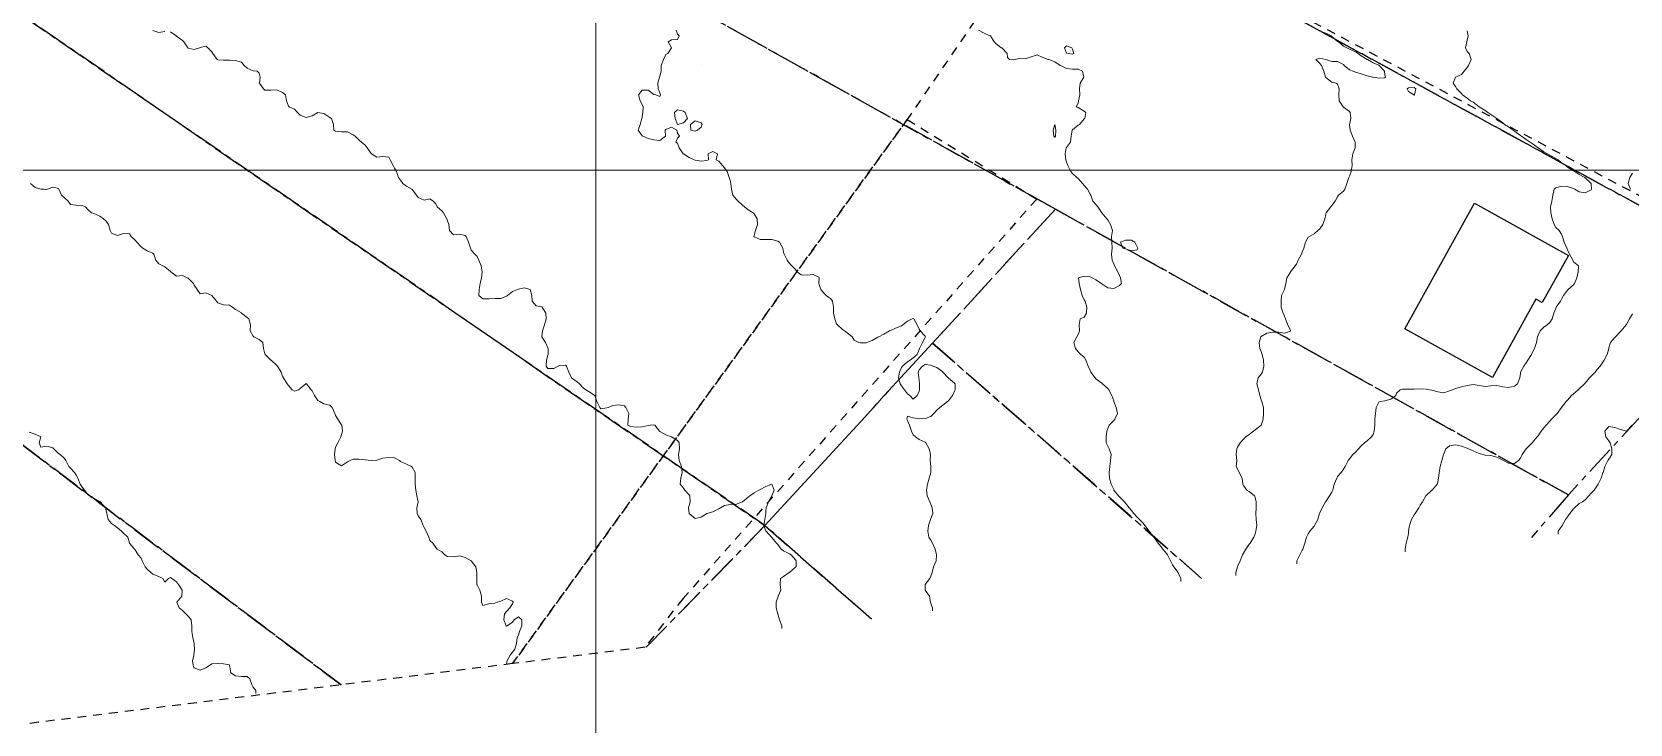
# Model space of a CAD drawing. Header units: centimetres. Extents: x 0 to 642158, y -847 to 649707.
# Drawn here: x 617119 to 617254.6, y 619840.4 to 619899.1 of the extents above; entities that cross this region are included whole.
import ezdxf

# ---------------------------------------------------------------- set-up
doc = ezdxf.new("R2010")
doc.units = ezdxf.units.CM
doc.header["$MEASUREMENT"] = 0
doc.linetypes.add('CENTERX2', pattern=[4, 2.5, -0.5, 0.5, -0.5])
doc.linetypes.add('JIS_02_0.7', pattern=[1.35, 0.75, -0.6])
for name, color, linetype, lineweight in [('MEV_grille', 254, 'Continuous', 9), ('WAL_parcellaire agricole', 7, 'JIS_02_0.7', 25), ('WAL_topographie 0.5', 253, 'Continuous', 20)]:
    doc.layers.add(name, color=color, linetype=linetype, lineweight=lineweight)
doc.layers.add('SPW_batiments', color=7, linetype='Continuous')
doc.layers.add('SPW_parcellaire cadastral', color=7, linetype='CENTERX2', lineweight=25, true_color=0xff0542)

# ---------------------------------------------------------------- blocks, each defined once
blk = doc.blocks.new('*U114')
at = {"layer": 'MEV_grille', "transparency": 33554687}
blk.add_lwpolyline([(-1338.46, 0), (1338.46, 0)], dxfattribs=at)
blk = doc.blocks.new('*U115')
at = {"layer": 'MEV_grille', "color": 0, "linetype": 'ByBlock', "lineweight": -2, "transparency": 16777216}
blk.add_blockref('*U114', (0, -2500), dxfattribs=at)
blk = doc.blocks.new('*U112')
at = {"layer": 'MEV_grille', "transparency": 33554687}
blk.add_lwpolyline([(0, 1825.48), (0, -1825.48)], dxfattribs=at)
blk = doc.blocks.new('*U113')
at = {"layer": 'MEV_grille', "color": 0, "linetype": 'ByBlock', "lineweight": -2, "transparency": 16777216}
blk.add_blockref('*U112', (1800, 0), dxfattribs=at)

msp = doc.modelspace()

# ---------------------------------------------------------------- linework, layer by layer
at = {"layer": 'SPW_batiments'}
msp.add_lwpolyline([(617249.34, 619880.13), (617247.09, 619876.16), (617246.56, 619876.44), (617242.89, 619869.79), (617235.46, 619873.91), (617241.36, 619884.56), (617249.34, 619880.13)], dxfattribs=at)
at = {"layer": 'SPW_parcellaire cadastral'}
for points in [[(617266.43, 619878.33), (617249.32, 619859.83), (617205.81, 619884.06), (617041.67, 619975.48), (617064.11, 619991.02), (617191.28, 619919.35), (617222.54, 619902.29), (617266.43, 619878.33)], [(617025.72, 619963.96), (617041.67, 619975.48), (617205.81, 619884.06), (617195.38, 619872.7), (617181.17, 619857.23), (617025.72, 619963.96)], [(617006.22, 619948.3), (617025.72, 619963.96), (617181.17, 619857.23), (617171.1, 619846.93)], [(617063.57, 619833.64), (616969.53, 619923.26), (616973.86, 619925.24), (617006.22, 619948.3), (617145.21, 619843.73)], [(617145.21, 619843.73), (617006.22, 619948.3)], [(617266.43, 619878.33), (617222.54, 619902.29), (617261.8, 619947.7), (617307.47, 619922.66), (617266.43, 619878.33)], [(617218.21, 619852.76), (617195.38, 619872.7), (617205.81, 619884.06)], [(617205.81, 619884.06), (617249.32, 619859.83), (617246.19, 619856.22)], [(617190.21, 619849.3), (617181.17, 619857.23), (617195.38, 619872.7)], [(617195.38, 619872.7), (617218.21, 619852.76)], [(617171.1, 619846.93), (617181.17, 619857.23), (617190.21, 619849.3)]]:
    msp.add_lwpolyline(points, dxfattribs=at)
at = {"layer": 'WAL_parcellaire agricole'}
for points in [[(616834.39, 619862.14), (616901.11, 619894.2), (616963.61, 619923.83), (616998.73, 619944.28), (617044.54, 619975.16), (617078.6, 619997.78), (617129.24, 620024.45), (617150.6, 620035.19), (617167, 620042.47), (617183.64, 620049.25), (617195.97, 620052.59), (617205.63, 620054.26), (617214.47, 620054.92), (617225.8, 620055.09), (617244.63, 620054.09), (617264.8, 620051.76), (617279.27, 620048.93), (617287.57, 620047.03), (617298.3, 620043.93), (617316.3, 620037.27), (617206.59, 619911.12), (617193.23, 619891.65), (617159.76, 619845.53), (616438.34, 619756.31)], [(617308.38, 619922.34), (617298.08, 619910.54), (617271.68, 619882.18), (617267.69, 619878.63), (617206.59, 619911.12), (617316.3, 620037.27), (617318.97, 620036.1), (617325.77, 620032.94), (617332.37, 620029.34), (617301.97, 619993.44), (617278.58, 619966.62), (617261.58, 619947.13), (617308.38, 619922.34)], [(617159.76, 619845.53), (617193.23, 619891.65), (617204.22, 619884.92), (617174.22, 619851.06), (617171, 619846.92), (617159.76, 619845.53)]]:
    msp.add_lwpolyline(points, dxfattribs=at)
at = {"layer": 'WAL_topographie 0.5'}
for points in [[(617129.25, 619899.2), (617129.75, 619899.05), (617130.25, 619899.12)], [(617130.75, 619899.1), (617131.22, 619898.75), (617131.25, 619898.72), (617131.75, 619898.35), (617131.86, 619898.25), (617132.22, 619897.75), (617132.25, 619897.7), (617132.75, 619897.6), (617133.19, 619897.75), (617133.25, 619897.77), (617133.75, 619897.88), (617133.91, 619897.75), (617134.25, 619897.39), (617134.34, 619897.25), (617134.71, 619896.75), (617134.75, 619896.72), (617135.25, 619896.7), (617135.75, 619896.7), (617136.25, 619896.66), (617136.75, 619896.51), (617137, 619896.25), (617137.25, 619896.01), (617137.75, 619895.78), (617138.08, 619895.75), (617138.25, 619895.58), (617138.35, 619895.25), (617138.3, 619894.75), (617138.63, 619894.25), (617138.75, 619894.16), (617139.25, 619894.16), (617139.75, 619894.18), (617140.25, 619893.94), (617140.49, 619893.75), (617140.58, 619893.25), (617140.75, 619892.79), (617140.8, 619892.75), (617141.25, 619892.55), (617141.52, 619892.25), (617141.75, 619892.04), (617142.25, 619891.84), (617142.75, 619891.97), (617143.25, 619892.25), (617143.25, 619892.25), (617143.25, 619892.25), (617143.75, 619892.16), (617144.25, 619891.82), (617144.4, 619891.75), (617144.56, 619891.25), (617144.61, 619890.75), (617144.75, 619890.68), (617145.25, 619890.62), (617145.75, 619890.61), (617146.25, 619890.37), (617146.4, 619890.25), (617146.75, 619889.92), (617146.95, 619889.75), (617147.25, 619889.48), (617147.42, 619889.25), (617147.75, 619888.77), (617147.78, 619888.75), (617148.25, 619888.46), (617148.75, 619888.52), (617149.25, 619888.48), (617149.37, 619888.25), (617149.63, 619887.75), (617149.75, 619887.53), (617149.92, 619887.25), (617150.07, 619886.75), (617150.25, 619886.52), (617150.45, 619886.25), (617150.75, 619886), (617151.22, 619885.75), (617151.25, 619885.73), (617151.61, 619885.25), (617151.75, 619885.04), (617152.25, 619884.82), (617152.75, 619884.93), (617153.03, 619884.75), (617153.25, 619884.5), (617153.36, 619884.25), (617153.75, 619883.91), (617153.89, 619883.75), (617154.19, 619883.25), (617154.25, 619883.06), (617154.35, 619882.75), (617154.42, 619882.25), (617154.75, 619881.89), (617155.25, 619881.95), (617155.75, 619881.83), (617155.83, 619881.75), (617156.03, 619881.25), (617156.18, 619880.75), (617156.25, 619880.58), (617156.56, 619880.25), (617156.75, 619880.04), (617156.9, 619879.75), (617157.1, 619879.25), (617157.18, 619878.75), (617157.13, 619878.25), (617157, 619877.75), (617156.92, 619877.25), (617156.9, 619876.75), (617157.25, 619876.47), (617157.75, 619876.46), (617158.25, 619876.49), (617158.75, 619876.5), (617159.25, 619876.69), (617159.32, 619876.75), (617159.75, 619877.09), (617160.17, 619877.25), (617160.25, 619877.28), (617160.75, 619877.4), (617161.25, 619877.25), (617161.25, 619877.25), (617161.39, 619876.75), (617161.43, 619876.25), (617161.75, 619875.88), (617162.25, 619875.78), (617162.27, 619875.75), (617162.58, 619875.25), (617162.62, 619874.75), (617162.48, 619874.25), (617162.31, 619873.75), (617162.25, 619873.25), (617162.54, 619872.75), (617162.75, 619872.31), (617162.77, 619872.25), (617162.78, 619871.75), (617162.75, 619871.69), (617162.63, 619871.25), (617162.62, 619870.75), (617162.75, 619870.55), (617163.25, 619870.56), (617163.63, 619870.75), (617163.75, 619870.81), (617164.25, 619870.83), (617164.34, 619870.75), (617164.54, 619870.25), (617164.75, 619869.75), (617164.75, 619869.75), (617165.25, 619869.42), (617165.43, 619869.25), (617165.75, 619868.92), (617165.97, 619868.75), (617166.25, 619868.57), (617166.75, 619868.25), (617166.75, 619868.25), (617166.91, 619867.75), (617167.15, 619867.25), (617167.25, 619867.14), (617167.75, 619867.21), (617167.86, 619867.25), (617168.25, 619867.43), (617168.75, 619867.47), (617169.25, 619867.39), (617169.38, 619867.25), (617169.61, 619866.75), (617169.56, 619866.25), (617169.53, 619865.75), (617169.75, 619865.64), (617170.25, 619865.58), (617170.75, 619865.6), (617171.25, 619865.73), (617171.45, 619865.75), (617171.75, 619865.79), (617171.83, 619865.75), (617172.23, 619865.25), (617172.25, 619865.22), (617172.75, 619864.93), (617173.25, 619864.75), (617173.25, 619864.75), (617173.75, 619864.46), (617173.89, 619864.25), (617173.92, 619863.75), (617173.83, 619863.25), (617173.89, 619862.75), (617174.08, 619862.25), (617174.14, 619861.75), (617174.03, 619861.25), (617173.97, 619860.75), (617174.25, 619860.4), (617174.38, 619860.25), (617174.75, 619859.83), (617174.8, 619859.75), (617174.82, 619859.25), (617174.75, 619858.94), (617174.69, 619858.75), (617174.75, 619858.25), (617174.75, 619858.25), (617175.25, 619857.85), (617175.75, 619857.96), (617176.25, 619858.25), (617176.25, 619858.25), (617176.75, 619858.4), (617177.25, 619858.65), (617177.41, 619858.75), (617177.75, 619858.93), (617178.25, 619859.02), (617178.75, 619859.04), (617179.23, 619859.25), (617179.25, 619859.26), (617179.75, 619859.65), (617179.88, 619859.75), (617180.25, 619860.02), (617180.64, 619860.25), (617180.75, 619860.3), (617181.25, 619860.54), (617181.75, 619860.75), (617181.75, 619860.75), (617181.75, 619860.75), (617181.94, 619860.25), (617181.76, 619859.75), (617181.75, 619859.74), (617181.48, 619859.25), (617181.28, 619858.75), (617181.25, 619858.47), (617181.23, 619858.25), (617181.17, 619857.75), (617181.06, 619857.25), (617181.25, 619856.77), (617181.26, 619856.75), (617181.73, 619856.25), (617181.75, 619856.23), (617182.15, 619855.75), (617182.25, 619855.63), (617182.55, 619855.25), (617182.75, 619855.1), (617183.25, 619854.83), (617183.38, 619854.75), (617183.75, 619854.33), (617183.82, 619854.25), (617183.81, 619853.75), (617183.75, 619853.7), (617183.25, 619853.27), (617183.22, 619853.25), (617182.75, 619852.92), (617182.49, 619852.75), (617182.45, 619852.25), (617182.52, 619851.75), (617182.28, 619851.25), (617182.25, 619851.17), (617182.11, 619850.75), (617182.12, 619850.25), (617182.25, 619849.75), (617182.25, 619849.75), (617182.4, 619849.25), (617182.6, 619848.75), (617182.6, 619848.5)], [(617173.65, 619899.25), (617173.75, 619898.9), (617173.89, 619898.75), (617173.75, 619898.45), (617173.25, 619898.42), (617172.96, 619898.25), (617173.25, 619897.75), (617173.25, 619897.75), (617173.25, 619897.75), (617172.92, 619897.25), (617172.75, 619897.16), (617172.55, 619896.75), (617172.36, 619896.25), (617172.36, 619895.75), (617172.25, 619895.35), (617172.23, 619895.25), (617172.08, 619894.75), (617172.12, 619894.25), (617172.25, 619893.92), (617172.32, 619893.75), (617172.25, 619893.61), (617171.92, 619893.75), (617171.75, 619893.79), (617171.25, 619894.16), (617170.75, 619894.15), (617170.45, 619893.75), (617170.58, 619893.25), (617170.75, 619892.94), (617170.85, 619892.75), (617170.82, 619892.25), (617170.75, 619891.88), (617170.73, 619891.75), (617170.57, 619891.25), (617170.41, 619890.75), (617170.75, 619890.29), (617170.8, 619890.25), (617171.25, 619890.06), (617171.75, 619889.95), (617172.25, 619889.87), (617172.72, 619890.25), (617172.69, 619890.75), (617172.75, 619890.81), (617173.25, 619891.02), (617173.68, 619890.75), (617173.75, 619890.5), (617173.92, 619890.25), (617173.75, 619890.08), (617173.62, 619889.75), (617173.75, 619889.65), (617173.9, 619889.25), (617174.24, 619888.75), (617174.25, 619888.74), (617174.75, 619888.44), (617175.17, 619888.25), (617175.25, 619888.21), (617175.75, 619888.13), (617176.25, 619888.19), (617176.39, 619888.25), (617176.36, 619888.75), (617176.75, 619888.96), (617177.14, 619888.75), (617177.03, 619888.25), (617177.25, 619888.12), (617177.56, 619887.75), (617177.75, 619887.57), (617177.95, 619887.25), (617178.13, 619886.75), (617178.25, 619886.4), (617178.28, 619886.25), (617178.34, 619885.75), (617178.43, 619885.25), (617178.75, 619884.88), (617178.9, 619884.75), (617179.25, 619884.4), (617179.42, 619884.25), (617179.75, 619884), (617180.17, 619883.75), (617180.25, 619883.67), (617180.5, 619883.25), (617180.54, 619882.75), (617180.36, 619882.25), (617180.25, 619881.82), (617180.23, 619881.75), (617180.25, 619881.71), (617180.75, 619881.49), (617181.25, 619881.48), (617181.75, 619881.49), (617182.25, 619881.36), (617182.4, 619881.25), (617182.68, 619880.75), (617182.75, 619880.42), (617182.8, 619880.25), (617183.04, 619879.75), (617183.25, 619879.46), (617183.44, 619879.25), (617183.75, 619878.94), (617183.91, 619878.75), (617184.25, 619878.5), (617184.75, 619878.46), (617185.25, 619878.52), (617185.75, 619878.31), (617185.78, 619878.25), (617185.75, 619877.75), (617185.9, 619877.25), (617186.25, 619876.85), (617186.36, 619876.75), (617186.75, 619876.46), (617186.9, 619876.25), (617186.99, 619875.75), (617186.98, 619875.25), (617187.09, 619874.75), (617187.25, 619874.35), (617187.33, 619874.25), (617187.75, 619873.85), (617187.92, 619873.75), (617188.25, 619873.48), (617188.57, 619873.25), (617188.75, 619872.96), (617189.12, 619872.75), (617189.25, 619872.74), (617189.75, 619872.73), (617189.81, 619872.75), (617190.25, 619872.94), (617190.75, 619873.22), (617190.82, 619873.25), (617191.25, 619873.47), (617191.73, 619873.75), (617191.75, 619873.76), (617192.25, 619873.98), (617192.75, 619874.17), (617192.87, 619874.25), (617193.25, 619874.56), (617193.66, 619874.75), (617193.75, 619874.79), (617193.81, 619874.75), (617194.07, 619874.25), (617194.25, 619873.9), (617194.34, 619873.75), (617194.75, 619873.29), (617194.78, 619873.25), (617194.75, 619873.18), (617194.53, 619872.75), (617194.28, 619872.25), (617194.25, 619872.16), (617194.09, 619871.75), (617193.75, 619871.46), (617193.49, 619871.25), (617193.25, 619871.11), (617192.83, 619870.75), (617192.75, 619870.65), (617192.57, 619870.25), (617192.51, 619869.75), (617192.64, 619869.25), (617192.75, 619869.07), (617193, 619868.75), (617193.25, 619868.4), (617193.45, 619868.25), (617193.75, 619867.95), (617194.08, 619868.25), (617194.25, 619868.62), (617194.28, 619868.75), (617194.29, 619869.25), (617194.25, 619869.58), (617194.23, 619869.75), (617194.17, 619870.25), (617194.25, 619870.45), (617194.52, 619870.75), (617194.75, 619870.89), (617195.25, 619870.83), (617195.4, 619870.75), (617195.75, 619870.63), (617196.25, 619870.28), (617196.27, 619870.25), (617196.72, 619869.75), (617196.75, 619869.72), (617197.25, 619869.31), (617197.31, 619869.25), (617197.31, 619868.75), (617197.25, 619868.62), (617197.09, 619868.25), (617196.75, 619867.82), (617196.66, 619867.75), (617196.25, 619867.44), (617195.99, 619867.25), (617195.75, 619867.01), (617195.5, 619866.75), (617195.25, 619866.49), (617194.75, 619866.31), (617194.25, 619866.28), (617193.75, 619866.37), (617193.25, 619866.5), (617193.19, 619866.25), (617193.25, 619866.15), (617193.42, 619865.75), (617193.61, 619865.25), (617193.75, 619864.94), (617193.93, 619864.75), (617194.25, 619864.53), (617194.75, 619864.3), (617194.82, 619864.25), (617195.11, 619863.75), (617195.22, 619863.25), (617195.17, 619862.75), (617195.23, 619862.25), (617195.23, 619861.75), (617195.09, 619861.25), (617194.95, 619860.75), (617194.88, 619860.25), (617194.94, 619859.75), (617195.15, 619859.25), (617195.25, 619859.02), (617195.36, 619858.75), (617195.41, 619858.25), (617195.25, 619857.84), (617195.22, 619857.75), (617195.04, 619857.25), (617194.99, 619856.75), (617195.08, 619856.25), (617195.25, 619856), (617195.39, 619855.75), (617195.62, 619855.25), (617195.73, 619854.75), (617195.69, 619854.25), (617195.46, 619853.75), (617195.36, 619853.25), (617195.25, 619852.96), (617195.16, 619852.75), (617194.77, 619852.25), (617194.75, 619851.75), (617195.14, 619851.25), (617195.22, 619850.75), (617195.25, 619850.64), (617195.37, 619850.25), (617195.37, 619850)], [(617199.28, 619899.25), (617199.75, 619898.97), (617200.25, 619898.77), (617200.3, 619898.75), (617200.6, 619898.25), (617200.75, 619898.11), (617201.22, 619897.75), (617201.25, 619897.73), (617201.72, 619897.25), (617201.75, 619896.92), (617201.92, 619896.75), (617202.25, 619896.73), (617202.38, 619896.75), (617202.75, 619896.83), (617203.25, 619896.82), (617203.75, 619896.98), (617204.25, 619897.14), (617204.75, 619896.93), (617205.18, 619896.75), (617205.25, 619896.74), (617205.75, 619896.54), (617206.21, 619896.25), (617206.25, 619896.23), (617206.75, 619896), (617207.25, 619895.93), (617207.75, 619895.93), (617208.11, 619895.75), (617208.21, 619895.25), (617207.9, 619894.75), (617207.84, 619894.25), (617207.88, 619893.75), (617207.78, 619893.25), (617207.75, 619893.05), (617207.58, 619892.75), (617207.75, 619892.67), (617208.25, 619892.36), (617208.38, 619892.25), (617208.29, 619891.75), (617208.25, 619891.71), (617207.84, 619891.25), (617207.75, 619891.18), (617207.25, 619890.79), (617207.22, 619890.75), (617207.14, 619890.25), (617207.1, 619889.75), (617206.75, 619889.28), (617206.73, 619889.25), (617206.63, 619888.75), (617206.69, 619888.25), (617206.75, 619888.04), (617206.86, 619887.75), (617207.12, 619887.25), (617207.25, 619887.09), (617207.62, 619886.75), (617207.75, 619886.65), (617208.11, 619886.25), (617208.25, 619886.08), (617208.53, 619885.75), (617208.75, 619885.32), (617208.81, 619885.25), (617208.97, 619884.75), (617209.25, 619884.45), (617209.41, 619884.25), (617209.75, 619883.75), (617209.75, 619883.75), (617210.16, 619883.25), (617210.25, 619883.15), (617210.49, 619882.75), (617210.66, 619882.25), (617210.57, 619881.75), (617210.6, 619881.25), (617210.63, 619880.75), (617210.56, 619880.25), (617210.61, 619879.75), (617210.75, 619879.44), (617210.83, 619879.25), (617211.11, 619878.75), (617211.25, 619878.44), (617211.33, 619878.25), (617211.4, 619877.75), (617211.25, 619877.59), (617210.75, 619877.34), (617210.25, 619877.4), (617209.75, 619877.73), (617209.73, 619877.75), (617209.25, 619878.06), (617208.92, 619878.25), (617208.75, 619878.32), (617208.25, 619878.38), (617207.77, 619878.25), (617207.83, 619877.75), (617207.94, 619877.25), (617208.07, 619876.75), (617208.25, 619876.38), (617208.32, 619876.25), (617208.47, 619875.75), (617208.44, 619875.25), (617208.25, 619874.91), (617207.9, 619874.75), (617207.83, 619874.25), (617207.85, 619873.75), (617207.75, 619873.44), (617207.63, 619873.25), (617207.38, 619872.75), (617207.5, 619872.25), (617207.75, 619871.96), (617207.95, 619871.75), (617208.25, 619871.5), (617208.39, 619871.25), (617208.6, 619870.75), (617208.75, 619870.37), (617208.82, 619870.25), (617209.18, 619869.75), (617209.25, 619869.67), (617209.75, 619869.3), (617209.8, 619869.25), (617210.25, 619868.87), (617210.34, 619868.75), (617210.58, 619868.25), (617210.75, 619867.8), (617210.77, 619867.75), (617210.97, 619867.25), (617211.07, 619866.75), (617210.86, 619866.25), (617210.75, 619866.14), (617210.36, 619865.75), (617210.25, 619865.48), (617210.17, 619865.25), (617210.11, 619864.75), (617210.1, 619864.25), (617210.25, 619863.98), (617210.36, 619863.75), (617210.53, 619863.25), (617210.49, 619862.75), (617210.43, 619862.25), (617210.37, 619861.75), (617210.4, 619861.25), (617210.54, 619860.75), (617210.75, 619860.29), (617210.77, 619860.25), (617211.17, 619859.75), (617211.25, 619859.67), (617211.66, 619859.25), (617211.75, 619859.15), (617212.06, 619858.75), (617212.25, 619858.51), (617212.45, 619858.25), (617212.75, 619857.94), (617212.94, 619857.75), (617213.25, 619857.43), (617213.39, 619857.25), (617213.75, 619856.75), (617213.75, 619856.75), (617214.16, 619856.25), (617214.25, 619856.13), (617214.52, 619855.75), (617214.75, 619855.46), (617214.93, 619855.25), (617215.25, 619854.85), (617215.32, 619854.75), (617215.57, 619854.25), (617215.75, 619853.91), (617215.85, 619853.75), (617216.21, 619853.25), (617216.25, 619853.17), (617216.45, 619852.75), (617216.45, 619852.5)], [(617228.25, 619899.16), (617228.75, 619898.97), (617229.19, 619898.75), (617229.25, 619898.71), (617229.75, 619898.29), (617229.81, 619898.25), (617230.25, 619897.88), (617230.53, 619897.75), (617230.75, 619897.62), (617231.25, 619897.39), (617231.48, 619897.25), (617231.75, 619897.07), (617232.25, 619896.76), (617232.27, 619896.75), (617232.75, 619896.47), (617233.25, 619896.26), (617233.28, 619896.25), (617233.71, 619895.75), (617233.75, 619895.46), (617233.8, 619895.25), (617233.75, 619895.2), (617233.25, 619895.17), (617232.75, 619895.24), (617232.71, 619895.25), (617232.25, 619895.36), (617231.75, 619895.53), (617231.25, 619895.69), (617231.08, 619895.75), (617230.75, 619895.87), (617230.3, 619896.25), (617230.25, 619896.32), (617229.75, 619896.57), (617229.25, 619896.57), (617228.75, 619896.75), (617228.75, 619896.75), (617228.25, 619896.87), (617227.9, 619896.75), (617228.25, 619896.4), (617228.38, 619896.25), (617228.57, 619895.75), (617228.72, 619895.25), (617228.75, 619895.22), (617229.25, 619894.83), (617229.62, 619894.75), (617229.75, 619894.67), (617229.87, 619894.25), (617229.84, 619893.75), (617229.89, 619893.25), (617230.23, 619892.75), (617230.25, 619892.72), (617230.75, 619892.33), (617230.8, 619892.25), (617230.86, 619891.75), (617230.75, 619891.25), (617230.81, 619890.75), (617231.02, 619890.25), (617231.24, 619889.75), (617231.23, 619889.25), (617231.04, 619888.75), (617230.95, 619888.25), (617230.97, 619887.75), (617230.9, 619887.25), (617230.75, 619886.85), (617230.7, 619886.75), (617230.53, 619886.25), (617230.35, 619885.75), (617230.25, 619885.59), (617229.82, 619885.25), (617229.75, 619885.11), (617229.55, 619884.75), (617229.25, 619884.38), (617229.17, 619884.25), (617228.78, 619883.75), (617228.75, 619883.64), (617228.66, 619883.25), (617228.49, 619882.75), (617228.25, 619882.38), (617228.06, 619882.25), (617227.75, 619881.97), (617227.35, 619881.75), (617227.25, 619881.7), (617227.03, 619881.25), (617226.89, 619880.75), (617226.75, 619880.41), (617226.69, 619880.25), (617226.4, 619879.75), (617226.25, 619879.41), (617226.15, 619879.25), (617225.76, 619878.75), (617225.75, 619878.73), (617225.44, 619878.25), (617225.36, 619877.75), (617225.25, 619877.25), (617225.25, 619877.25), (617225, 619876.75), (617224.95, 619876.25), (617224.96, 619875.75), (617225.13, 619875.25), (617225.25, 619874.99), (617225.33, 619874.75), (617225.51, 619874.25), (617225.75, 619873.78), (617225.76, 619873.75), (617225.75, 619873.71), (617225.25, 619873.54), (617224.75, 619873.62), (617224.25, 619873.62), (617223.75, 619873.54), (617223.25, 619873.27), (617223.23, 619873.25), (617223.09, 619872.75), (617223.15, 619872.25), (617223.25, 619871.99), (617223.34, 619871.75), (617223.45, 619871.25), (617223.49, 619870.75), (617223.38, 619870.25), (617223.25, 619870.06), (617223, 619869.75), (617222.9, 619869.25), (617223.04, 619868.75), (617223.15, 619868.25), (617223.25, 619867.89), (617223.31, 619867.75), (617223.45, 619867.25), (617223.46, 619866.75), (617223.44, 619866.25), (617223.27, 619865.75), (617223.25, 619865.74), (617222.75, 619865.34), (617222.62, 619865.25), (617222.25, 619864.95), (617221.95, 619864.75), (617221.75, 619864.57), (617221.48, 619864.25), (617221.25, 619863.88), (617221.19, 619863.75), (617221.15, 619863.25), (617221.19, 619862.75), (617221.15, 619862.25), (617221.25, 619862.04), (617221.39, 619861.75), (617221.65, 619861.25), (617221.72, 619860.75), (617221.75, 619860.64), (617222.04, 619860.25), (617222.25, 619860.12), (617222.69, 619859.75), (617222.75, 619859.62), (617222.84, 619859.25), (617222.85, 619858.75), (617222.82, 619858.25), (617222.84, 619857.75), (617222.88, 619857.25), (617222.82, 619856.75), (617222.75, 619856.54), (617222.63, 619856.25), (617222.33, 619855.75), (617222.25, 619855.65), (617221.95, 619855.25), (617221.75, 619854.89), (617221.68, 619854.75), (617221.47, 619854.25), (617221.25, 619853.77), (617221.24, 619853.75), (617221.1, 619853.25), (617221.1, 619853)], [(617240.75, 619899.17), (617240.82, 619898.75), (617240.75, 619898.39), (617240.72, 619898.25), (617240.59, 619897.75), (617240.75, 619897.44), (617240.92, 619897.25), (617241.08, 619896.75), (617240.86, 619896.25), (617240.75, 619896.06), (617240.48, 619895.75), (617240.25, 619895.48), (617239.75, 619895.25), (617239.75, 619895.25), (617239.55, 619894.75), (617239.75, 619894.45), (617239.85, 619894.25), (617240.25, 619893.88), (617240.34, 619893.75), (617240.75, 619893.46), (617241.01, 619893.25), (617241.25, 619893.13), (617241.75, 619892.75), (617241.75, 619892.75), (617242.25, 619892.44), (617242.49, 619892.25), (617242.75, 619892.08), (617243.25, 619891.75), (617243.25, 619891.75), (617243.75, 619891.39), (617243.91, 619891.25), (617244.25, 619891.04), (617244.63, 619890.75), (617244.75, 619890.67), (617245.25, 619890.32), (617245.35, 619890.25), (617245.75, 619889.98), (617246.07, 619889.75), (617246.25, 619889.63), (617246.75, 619889.26), (617246.77, 619889.25), (617247.25, 619888.92), (617247.55, 619888.75), (617247.75, 619888.65), (617248.25, 619888.37), (617248.45, 619888.25), (617248.75, 619887.99), (617249.11, 619887.75), (617249.25, 619887.62), (617249.75, 619887.32), (617249.86, 619887.25), (617250.25, 619887), (617250.72, 619886.75), (617250.75, 619886.72), (617251.25, 619886.25), (617251.25, 619886.19), (617251.28, 619885.75), (617251.25, 619885.71), (617250.75, 619885.46), (617250.25, 619885.54), (617249.88, 619885.75), (617249.75, 619885.82), (617249.25, 619885.98), (617248.75, 619886), (617248.25, 619885.86), (617248.12, 619885.75), (617247.99, 619885.25), (617247.91, 619884.75), (617247.81, 619884.25), (617247.82, 619883.75), (617247.95, 619883.25), (617248.13, 619882.75), (617248.25, 619882.51), (617248.53, 619882.25), (617248.75, 619881.93), (617248.81, 619881.75), (617248.97, 619881.25), (617249.19, 619880.75), (617249.25, 619880.61), (617249.43, 619880.25), (617249.71, 619879.75), (617249.75, 619879.61), (617250.17, 619879.25), (617250.15, 619878.75), (617250.03, 619878.25), (617249.84, 619877.75), (617249.75, 619877.65), (617249.31, 619877.25), (617249.25, 619877.2), (617248.92, 619876.75), (617248.75, 619876.44), (617248.64, 619876.25), (617248.3, 619875.75), (617248.25, 619875.64), (617248.08, 619875.25), (617247.94, 619874.75), (617247.75, 619874.45), (617247.52, 619874.25), (617247.25, 619874.06), (617246.93, 619873.75), (617246.75, 619873.38), (617246.71, 619873.25), (617246.61, 619872.75), (617246.45, 619872.25), (617246.25, 619871.87), (617246.18, 619871.75), (617245.89, 619871.25), (617245.75, 619871.03), (617245.55, 619870.75), (617245.26, 619870.25), (617245.25, 619870.12), (617245.2, 619869.75), (617245, 619869.25), (617244.75, 619869.05), (617244.25, 619868.94), (617243.75, 619869), (617243.25, 619869.12), (617242.75, 619869.09), (617242.25, 619869.02), (617241.75, 619869.11), (617241.25, 619869.19), (617240.75, 619869.11), (617240.25, 619868.99), (617239.75, 619868.87), (617239.48, 619868.75), (617239.25, 619868.65), (617238.75, 619868.48), (617238.25, 619868.57), (617237.75, 619868.72), (617237.55, 619868.75), (617237.25, 619868.81), (617236.75, 619868.82), (617236.25, 619868.81), (617235.75, 619868.8), (617235.25, 619868.81), (617235.04, 619868.75), (617234.75, 619868.46), (617234.69, 619868.25), (617234.25, 619867.95), (617233.75, 619867.82), (617233.38, 619867.75), (617233.25, 619867.69), (617233.03, 619867.25), (617232.96, 619866.75), (617232.9, 619866.25), (617232.9, 619865.75), (617232.85, 619865.25), (617232.75, 619864.97), (617232.61, 619864.75), (617232.25, 619864.43), (617232.02, 619864.25), (617231.75, 619864.01), (617231.51, 619863.75), (617231.25, 619863.46), (617231.03, 619863.25), (617230.75, 619862.89), (617230.65, 619862.75), (617230.38, 619862.25), (617230.25, 619862.02), (617230.05, 619861.75), (617229.75, 619861.39), (617229.67, 619861.25), (617229.46, 619860.75), (617229.34, 619860.25), (617229.25, 619860.06), (617229.07, 619859.75), (617228.75, 619859.28), (617228.73, 619859.25), (617228.44, 619858.75), (617228.25, 619858.31), (617228.22, 619858.25), (617228.07, 619857.75), (617227.8, 619857.25), (617227.75, 619857.19), (617227.39, 619856.75), (617227.25, 619856.54), (617227.12, 619856.25), (617226.97, 619855.75), (617226.79, 619855.25), (617226.75, 619855.16), (617226.54, 619854.75), (617226.3, 619854.25), (617226.3, 619854)], [(617201.75, 619897.75), (617201.75, 619897.75), (617201.75, 619897.75), (617201.75, 619897.75), (617201.75, 619897.75)], [(617207.36, 619897.25), (617207.25, 619897.21), (617206.88, 619897.25), (617206.75, 619897.3), (617206.58, 619897.75), (617206.75, 619897.92), (617207.2, 619897.75), (617207.25, 619897.62), (617207.36, 619897.25)], [(617175.75, 619896.25), (617175.75, 619896.25), (617175.75, 619896.25), (617175.75, 619896.25), (617175.75, 619896.25)], [(617236.26, 619893.75), (617236.25, 619893.74), (617236.22, 619893.75), (617235.75, 619894.04), (617235.65, 619894.25), (617235.75, 619894.36), (617236.25, 619894.39), (617236.37, 619894.25), (617236.26, 619893.75)], [(617173.75, 619891.25), (617173.75, 619891.25), (617173.75, 619891.25), (617173.54, 619891.75), (617173.5, 619892.25), (617173.75, 619892.47), (617174.25, 619892.38), (617174.41, 619892.25), (617174.61, 619891.75), (617174.25, 619891.39), (617173.75, 619891.25)], [(617175.46, 619890.75), (617175.25, 619890.67), (617174.88, 619890.75), (617174.85, 619891.25), (617175.25, 619891.54), (617175.75, 619891.39), (617175.83, 619891.25), (617175.75, 619891), (617175.46, 619890.75)], [(617205.75, 619890.16), (617205.81, 619890.25), (617205.85, 619890.75), (617205.75, 619891.25), (617205.61, 619890.75), (617205.66, 619890.25), (617205.75, 619890.16)], [(617254.75, 619887.11), (617254.54, 619886.75), (617254.4, 619886.25), (617254.58, 619885.75)], [(617118.86, 619886.25), (617119.25, 619885.91), (617119.75, 619885.76), (617120, 619885.75), (617120.25, 619885.73), (617120.31, 619885.75), (617120.75, 619885.93), (617121.25, 619885.81), (617121.28, 619885.75), (617121.49, 619885.25), (617121.75, 619885.02), (617122.07, 619884.75), (617122.25, 619884.46), (617122.75, 619884.4), (617123.25, 619884.37), (617123.53, 619884.25), (617123.75, 619884), (617124.04, 619883.75), (617124.25, 619883.68), (617124.75, 619883.46), (617125.06, 619883.25), (617125.25, 619883.06), (617125.49, 619882.75), (617125.61, 619882.25), (617125.75, 619882.04), (617126.25, 619881.84), (617126.75, 619882), (617127.25, 619881.98), (617127.4, 619881.75), (617127.75, 619881.42), (617127.88, 619881.25), (617128.25, 619880.86), (617128.39, 619880.75), (617128.75, 619880.53), (617129.25, 619880.34), (617129.34, 619880.25), (617129.51, 619879.75), (617129.75, 619879.44), (617130.08, 619879.25), (617130.25, 619879.17), (617130.75, 619878.78), (617130.78, 619878.75), (617131.25, 619878.38), (617131.75, 619878.44), (617132.16, 619878.25), (617132.25, 619878.21), (617132.7, 619877.75), (617132.75, 619877.62), (617132.99, 619877.25), (617133.25, 619876.88), (617133.75, 619876.97), (617134.25, 619876.75), (617134.25, 619876.75), (617134.64, 619876.25), (617134.75, 619876.12), (617135.25, 619875.95), (617135.75, 619875.91), (617136.01, 619875.75), (617136.25, 619875.55), (617136.75, 619875.26), (617136.77, 619875.25), (617137.25, 619874.87), (617137.4, 619874.75), (617137.52, 619874.25), (617137.51, 619873.75), (617137.75, 619873.3), (617137.8, 619873.25), (617138.25, 619873.01), (617138.57, 619872.75), (617138.64, 619872.25), (617138.75, 619871.81), (617138.77, 619871.75), (617139.25, 619871.27), (617139.27, 619871.25), (617139.75, 619870.8), (617139.81, 619870.75), (617140.12, 619870.25), (617140.25, 619869.9), (617140.32, 619869.75), (617140.64, 619869.25), (617140.75, 619869.1), (617141.05, 619868.75), (617141.25, 619868.62), (617141.6, 619868.75), (617141.75, 619868.86), (617142.22, 619869.25), (617142.25, 619869.27), (617142.28, 619869.25), (617142.66, 619868.75), (617142.75, 619868.65), (617142.96, 619868.25), (617143.25, 619867.84), (617143.4, 619867.75), (617143.75, 619867.57), (617144.25, 619867.44), (617144.46, 619867.25), (617144.68, 619866.75), (617144.75, 619866.57), (617144.93, 619866.25), (617145.25, 619865.79), (617145.27, 619865.75), (617145.32, 619865.25), (617145.25, 619864.95), (617145.2, 619864.75), (617144.93, 619864.25), (617144.75, 619863.88), (617144.7, 619863.75), (617144.65, 619863.25), (617144.71, 619862.75), (617144.75, 619862.6), (617145.25, 619862.3), (617145.75, 619862.63), (617145.99, 619862.75), (617146.25, 619862.86), (617146.75, 619862.87), (617147.25, 619862.8), (617147.75, 619862.75), (617148.25, 619862.79), (617148.75, 619862.94), (617149.25, 619863.01), (617149.75, 619862.97), (617150.16, 619862.75), (617150.25, 619862.68), (617150.75, 619862.44), (617151.18, 619862.25), (617151.25, 619862.2), (617151.5, 619861.75), (617151.5, 619861.25), (617151.49, 619860.75), (617151.54, 619860.25), (617151.64, 619859.75), (617151.75, 619859.25), (617151.75, 619859.25), (617151.75, 619859.25), (617151.63, 619858.75), (617151.67, 619858.25), (617151.75, 619858.07), (617151.97, 619857.75), (617152.18, 619857.25), (617152.25, 619857.07), (617152.42, 619856.75), (617152.65, 619856.25), (617152.75, 619855.98), (617153, 619855.75), (617153.25, 619855.39), (617153.35, 619855.25), (617153.75, 619855), (617154, 619854.75), (617154.25, 619854.61), (617154.75, 619854.6), (617155.25, 619854.67), (617155.75, 619854.54), (617156.25, 619854.25), (617156.25, 619854.25), (617156.64, 619853.75), (617156.73, 619853.25), (617156.73, 619852.75), (617156.73, 619852.25), (617156.75, 619852.21), (617156.97, 619851.75), (617157.13, 619851.25), (617157.13, 619850.75), (617157.25, 619850.46), (617157.75, 619850.6), (617158.25, 619850.67), (617158.45, 619850.75), (617158.75, 619850.83), (617159.25, 619851.04), (617159.75, 619850.83), (617159.8, 619850.75), (617159.75, 619850.61), (617159.54, 619850.25), (617159.25, 619849.94), (617159.08, 619849.75), (617159.01, 619849.25), (617159.21, 619848.75), (617159.25, 619848.72), (617159.3, 619848.75), (617159.75, 619849.05), (617159.9, 619849.25), (617160.25, 619849.51), (617160.55, 619849.25), (617160.55, 619848.75), (617160.36, 619848.25), (617160.25, 619847.94), (617160.15, 619847.75), (617160.09, 619847.25), (617159.95, 619846.75), (617159.75, 619846.51), (617159.56, 619846.25), (617159.27, 619845.75), (617159.27, 619845.5)], [(617212.8, 619880.75), (617212.75, 619880.61), (617212.25, 619880.54), (617211.75, 619880.69), (617211.54, 619880.75), (617211.34, 619881.25), (617211.75, 619881.44), (617212.25, 619881.44), (617212.54, 619881.25), (617212.75, 619880.86), (617212.8, 619880.75)], [(617254.75, 619875.2), (617254.51, 619874.75), (617254.25, 619874.29), (617254.23, 619874.25), (617253.8, 619873.75), (617253.75, 619873.7), (617253.31, 619873.25), (617253.25, 619873.19), (617252.89, 619872.75), (617252.75, 619872.31), (617252.74, 619872.25), (617252.6, 619871.75), (617252.35, 619871.25), (617252.25, 619871.09), (617252.03, 619870.75), (617251.75, 619870.44), (617251.59, 619870.25), (617251.25, 619869.9), (617251.12, 619869.75), (617250.75, 619869.31), (617250.7, 619869.25), (617250.25, 619868.83), (617250.16, 619868.75), (617249.75, 619868.41), (617249.59, 619868.25), (617249.25, 619867.87), (617249.14, 619867.75), (617248.75, 619867.25), (617248.75, 619867.25), (617248.36, 619866.75), (617248.25, 619866.63), (617247.9, 619866.25), (617247.75, 619866.09), (617247.44, 619865.75), (617247.25, 619865.52), (617247.02, 619865.25), (617246.75, 619864.85), (617246.67, 619864.75), (617246.25, 619864.25), (617246.25, 619864.25), (617245.75, 619863.75), (617245.75, 619863.74), (617245.4, 619863.25), (617245.25, 619862.95), (617245.1, 619862.75), (617244.75, 619862.5), (617244.25, 619862.54), (617243.81, 619862.75), (617243.75, 619862.79), (617243.25, 619863.05), (617242.75, 619863.17), (617242.25, 619863.21), (617242.1, 619863.25), (617241.75, 619863.34), (617241.25, 619863.56), (617240.86, 619863.75), (617240.75, 619863.8), (617240.25, 619863.98), (617239.75, 619864.08), (617239.25, 619864), (617238.93, 619863.75), (617238.75, 619863.31), (617238.73, 619863.25), (617238.59, 619862.75), (617238.44, 619862.25), (617238.36, 619861.75), (617238.31, 619861.25), (617238.25, 619860.94), (617238.19, 619860.75), (617237.77, 619860.25), (617237.75, 619860.23), (617237.25, 619859.78), (617237.22, 619859.75), (617236.94, 619859.25), (617236.75, 619858.98), (617236.63, 619858.75), (617236.32, 619858.25), (617236.25, 619858.14), (617236.02, 619857.75), (617235.85, 619857.25), (617235.77, 619856.75), (617235.75, 619856.58), (617235.69, 619856.25), (617235.56, 619855.75), (617235.48, 619855.25), (617235.48, 619855)], [(617254.73, 619865.75), (617254.25, 619865.25), (617254.25, 619865.25), (617254.25, 619865.25), (617253.75, 619865.37), (617253.25, 619865.56), (617252.75, 619865.63), (617252.42, 619865.25), (617252.5, 619864.75), (617252.75, 619864.41), (617252.86, 619864.25), (617253.02, 619863.75), (617253, 619863.25), (617252.75, 619862.86), (617252.67, 619862.75), (617252.42, 619862.25), (617252.27, 619861.75), (617252.25, 619861.71), (617252.09, 619861.25), (617251.86, 619860.75), (617251.75, 619860.57), (617251.5, 619860.25), (617251.25, 619859.97), (617251.05, 619859.75), (617250.75, 619859.42), (617250.51, 619859.25), (617250.25, 619859.11), (617249.83, 619858.75), (617249.75, 619858.65), (617249.44, 619858.25), (617249.25, 619857.97), (617249.07, 619857.75), (617248.8, 619857.25), (617248.75, 619857.16), (617248.46, 619856.75), (617248.46, 619856.5)], [(617118.75, 619865.15), (617119.25, 619864.99), (617119.75, 619864.75), (617119.75, 619864.75), (617119.75, 619864.75), (617119.6, 619864.25), (617119.75, 619863.88), (617120.25, 619863.98), (617120.75, 619863.82), (617120.84, 619863.75), (617121.25, 619863.34), (617121.38, 619863.25), (617121.75, 619862.92), (617121.86, 619862.75), (617122.12, 619862.25), (617122.25, 619862.1), (617122.6, 619861.75), (617122.75, 619861.5), (617122.88, 619861.25), (617123.08, 619860.75), (617123.25, 619860.49), (617123.45, 619860.25), (617123.75, 619859.84), (617123.87, 619859.75), (617124.25, 619859.55), (617124.75, 619859.27), (617124.77, 619859.25), (617125.22, 619858.75), (617125.25, 619858.62), (617125.33, 619858.25), (617125.44, 619857.75), (617125.75, 619857.4), (617125.98, 619857.25), (617126.25, 619857.05), (617126.58, 619856.75), (617126.75, 619856.58), (617127.12, 619856.25), (617127.25, 619855.75), (617127.25, 619855.75), (617127.7, 619855.25), (617127.75, 619855.19), (617128, 619854.75), (617128.25, 619854.46), (617128.33, 619854.25), (617128.58, 619853.75), (617128.75, 619853.53), (617129.06, 619853.25), (617129.25, 619853.13), (617129.75, 619852.91), (617130.08, 619852.75), (617130.25, 619852.44), (617130.56, 619852.75), (617130.75, 619852.83), (617130.84, 619852.75), (617131.25, 619852.47), (617131.42, 619852.25), (617131.73, 619851.75), (617131.71, 619851.25), (617131.29, 619850.75), (617131.49, 619850.25), (617131.75, 619850.04), (617132.04, 619849.75), (617132.25, 619849.55), (617132.49, 619849.25), (617132.56, 619848.75), (617132.55, 619848.25), (617132.64, 619847.75), (617132.74, 619847.25), (617132.75, 619847.12), (617132.79, 619846.75), (617132.75, 619846.5), (617132.71, 619846.25), (617132.6, 619845.75), (617132.7, 619845.25), (617132.75, 619845.18), (617133.25, 619844.97), (617133.75, 619845.18), (617133.87, 619845.25), (617134.25, 619845.51), (617134.75, 619845.55), (617135.25, 619845.51), (617135.75, 619845.42), (617135.77, 619845.25), (617135.87, 619844.75), (617136.25, 619844.51), (617136.75, 619844.45), (617137.25, 619844.45), (617137.47, 619844.25), (617137.65, 619843.75), (617137.75, 619843.55), (617137.98, 619843.25), (617137.98, 619843)]]:
    msp.add_lwpolyline(points, dxfattribs=at)

# ---------------------------------------------------------------- block references
at = {"layer": 'MEV_grille', "transparency": 33554687}
for name, p in [('*U113', (615366.81, 620593.64)), ('*U115', (616669.48, 622387.38))]:
    msp.add_blockref(name, p, dxfattribs=at)

doc.saveas('drawing.dxf')
